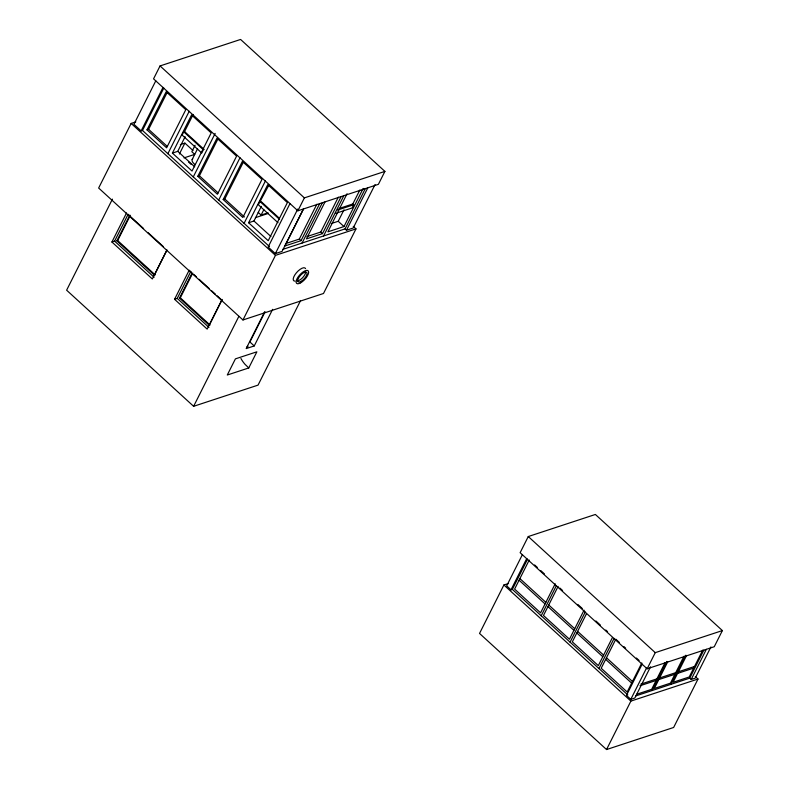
<?xml version="1.0" encoding="UTF-8"?>
<svg xmlns="http://www.w3.org/2000/svg" width="789" height="789" viewBox="0 0 789 789"><rect width="100%" height="100%" fill="white"/><g stroke="black" fill="none" stroke-linecap="round" stroke-linejoin="round"><path stroke-width="1.18" d="M135.807 121.891L131.142 123.429L98.645 188.029L242.963 319.969L323.5 293.488L355.987 228.889L353.265 226.404M160.059 65.931L153.559 78.851L297.877 210.801L378.404 184.32L384.904 171.4L240.586 39.45L160.059 65.931L304.376 197.881L384.904 171.4M155.798 80.813L133.923 124.307L141.142 130.905L142.484 130.461L163.806 88.062M141.142 130.905L163.007 87.411M146.991 129.869L166.163 91.751L185.79 109.701L166.617 147.809L146.991 129.869L148.608 129.337L167.229 92.313M112.423 199.134L66.621 290.194L193.621 406.305L258.052 385.121L300.54 300.639M166.952 249.896L152.336 278.961L111.92 242.016L126.546 212.951M111.92 242.016L114.612 241.138L128.143 214.223M116.861 240.842L117.669 240.576L155.186 274.878L154.388 275.144L116.861 240.842L129.86 215.002M117.669 240.576L130.126 215.811M167.879 153.687L189.202 111.279M172.397 153.096L191.559 114.977L211.186 132.927L192.023 171.035L172.397 153.096L177.762 151.33L185.119 136.694M183.758 131.832L182.131 135.067L201.757 153.007L203.384 149.772L183.758 131.832L184.567 131.566L193.177 114.444M179.389 154.013L184.882 143.105L192.999 150.531M195.1 145.265L191.845 151.725L194.735 154.368L183.995 157.899M192.161 159.516L197.575 148.756M193.285 176.904L215.15 133.42M197.792 176.312L216.965 138.203L236.592 156.143L217.419 194.262L197.792 176.312L199.4 175.789L218.02 138.756M154.388 275.144L166.844 250.379M218.681 200.13L240.004 157.731M223.188 199.538L242.361 161.42L261.987 179.369L242.825 217.478L223.188 199.538L224.806 199.006L243.426 161.982M217.261 295.895L221.798 300.037L207.172 329.102L174.556 299.287L189.173 270.213L190.987 271.87M174.556 299.287L177.239 298.4L190.78 271.485M209.223 325.285L179.498 298.104L191.954 273.339M179.498 298.104L180.306 297.838L192.753 273.073M244.077 223.346L265.41 180.947M248.594 222.754L267.767 184.646L287.393 202.586L268.221 240.704L248.594 222.754L253.959 220.989L261.317 206.363M268.832 185.188L258.328 204.726L277.965 222.676M258.23 212.419L261.12 215.062L263.822 209.677M209.766 324.21L222.222 299.445M290.007 203.523L268.142 247.016L275.351 253.614L282.067 251.405L303.39 209.006M193.621 406.305L238.87 316.34M275.351 253.614L297.778 209.036M242.963 319.969L275.46 255.37L355.987 228.889M297.877 210.801L304.376 197.881M303.558 208.947L284.928 245.971L301.043 240.675L319.663 203.651M285.5 243.633L299.307 239.097L316.833 204.243M264.591 311.98L246.178 348.59L254.236 345.937L272.639 309.337M265.065 311.833L249.906 341.982L254.236 345.937M302.098 243.022L322.326 202.803M325.029 201.885L306.408 238.909L322.514 233.613L341.134 196.589M248.762 367.96L256.879 351.805L235.408 358.867L227.281 375.022L248.762 367.96L244.945 364.232A27.733 20.77 71.8 0 1 240.921 358.482M306.98 236.572L320.778 232.035L338.303 197.181M323.569 235.96L343.807 195.731M347.052 193.739L327.879 231.848L343.984 226.551L363.157 188.433M331.311 223.543L338.215 221.275L343.994 209.775M339.014 208.513L352.811 203.976L359.814 190.06M352.811 203.976L353.679 204.765L352.062 207.99L335.946 213.296M282.886 249.344L345.049 228.899L365.277 188.67M345.049 228.899L346.489 230.22L367.812 187.821M375.071 184.527L353.206 228.011L346.489 230.22M508.53 583.466L503.895 584.984L479.534 633.439L606.534 749.55L673.638 727.478L698.009 679.033L695.287 676.548M528.265 536.54L520.138 552.685L647.138 668.796L714.252 646.733L722.379 630.579L595.379 514.467L528.265 536.54L655.264 652.651L722.379 630.579M522.387 554.647L506.686 585.862L511.016 589.827L512.357 589.383L527.516 559.233M511.016 589.827L526.717 558.602M529.232 560.022L514.615 589.087L540.583 612.836L555.209 583.771M541.215 615.775L556.383 585.625M558.099 586.405L543.473 615.479L569.451 639.228L584.067 610.153M570.082 642.157L585.241 612.017M586.405 613.891L572.341 641.861L598.318 665.62L612.382 637.64M598.95 668.549L614.108 638.4M641.802 662.938L627.176 692.002L601.198 668.253L615.824 639.189L619.404 642.463M642.167 664.16L626.466 695.385L630.796 699.34L634.82 698.018L650.53 666.794M630.796 699.34L646.497 668.115M606.534 749.55L630.894 701.096L698.009 679.033M647.138 668.796L655.264 652.651M665.166 662.454L651.645 689.339L636.684 694.261M652.168 690.513L666.794 661.448M667.849 661.576L654.328 688.462L670.433 683.166L683.955 656.28M670.966 684.339L685.582 655.264M686.637 655.393L673.116 682.278L689.221 676.982L702.743 650.097M635.589 695.967L689.754 678.155L703.827 650.166M689.754 678.155L691.194 679.477L706.352 649.327M710.928 646.931L695.217 678.155L691.194 679.477M180.356 144.594L184.882 143.105M261.12 215.062L268.023 212.793M255.399 217.665L268.24 213.444M337.574 210.061L353.679 204.765M640.816 684.142L656.921 678.846M659.604 677.958L675.709 672.662M678.392 671.784L694.498 666.488M639.997 685.759L656.113 680.463M658.795 679.576L674.901 674.279M677.583 673.402L693.689 668.105M338.215 221.275L343.984 226.551M320.778 232.035L322.514 233.613M184.567 131.566L204.193 149.515M260.764 201.234L279.493 218.366M259.956 201.501L279.582 219.441M299.307 239.097L301.043 240.675M177.762 151.33L194.715 166.824M253.959 220.989L270.913 236.493M188.532 162.041L191.254 164.526M148.608 129.337L167.337 146.468M199.4 175.789L218.139 192.91M224.806 199.006L244.432 216.955M142.484 130.461L269.483 246.572M131.142 123.429L275.46 255.37M534.607 564.934L537.289 567.39M540.879 570.664L544.459 573.938M559.884 588.042L562.577 590.497M577.804 604.423L582.282 608.516M595.912 620.982L600.399 625.085M605.765 629.997L607.56 631.634M623.882 646.556L625.677 648.193M636.427 658.026L639.11 660.482M129.238 215.417L143.608 228.544M148.095 232.656L163.362 246.612M193.709 274.355L196.422 276.84M199.144 279.326L209.105 288.439M211.827 290.924L215.446 294.238M519.892 578.593L545.87 602.342M548.75 604.976L574.727 628.725M577.617 631.368L603.595 655.117M606.485 657.76L632.462 681.509M519.073 580.201L545.051 603.96M547.941 606.593L573.919 630.342M576.808 632.985L602.786 656.734M605.666 659.377L631.644 683.126M512.357 589.383L627.807 694.941M503.895 584.984L630.894 701.096M180.306 297.838L210.032 325.019M114.612 241.138L154.121 277.264M177.239 298.4L208.947 327.396M294.948 281.131A8.531 3.393 -47.6 0 1 296.457 272.728A8.531 3.393 -47.6 0 1 305.57 268.615M305.629 272.185A6.391 2.545 -47.6 0 1 302.049 278.241A6.391 2.545 -47.6 0 1 296.792 280.608M195.149 164.585A6.391 3.393 26.7 0 1 192.694 158.806M247.815 346.095A2.13 1.134 26.7 0 1 246.513 347.18M301.053 281.407A6.391 2.545 -47.6 0 0 306.931 272.708A6.391 2.545 -47.6 0 0 299.1 277.097A6.391 2.545 -47.6 0 0 301.053 281.407M300.619 282.856A8.531 3.393 -47.6 0 0 308.46 271.248A8.531 3.393 -47.6 0 0 298.015 277.107A8.531 3.393 -47.6 0 0 300.619 282.856"/></g></svg>
